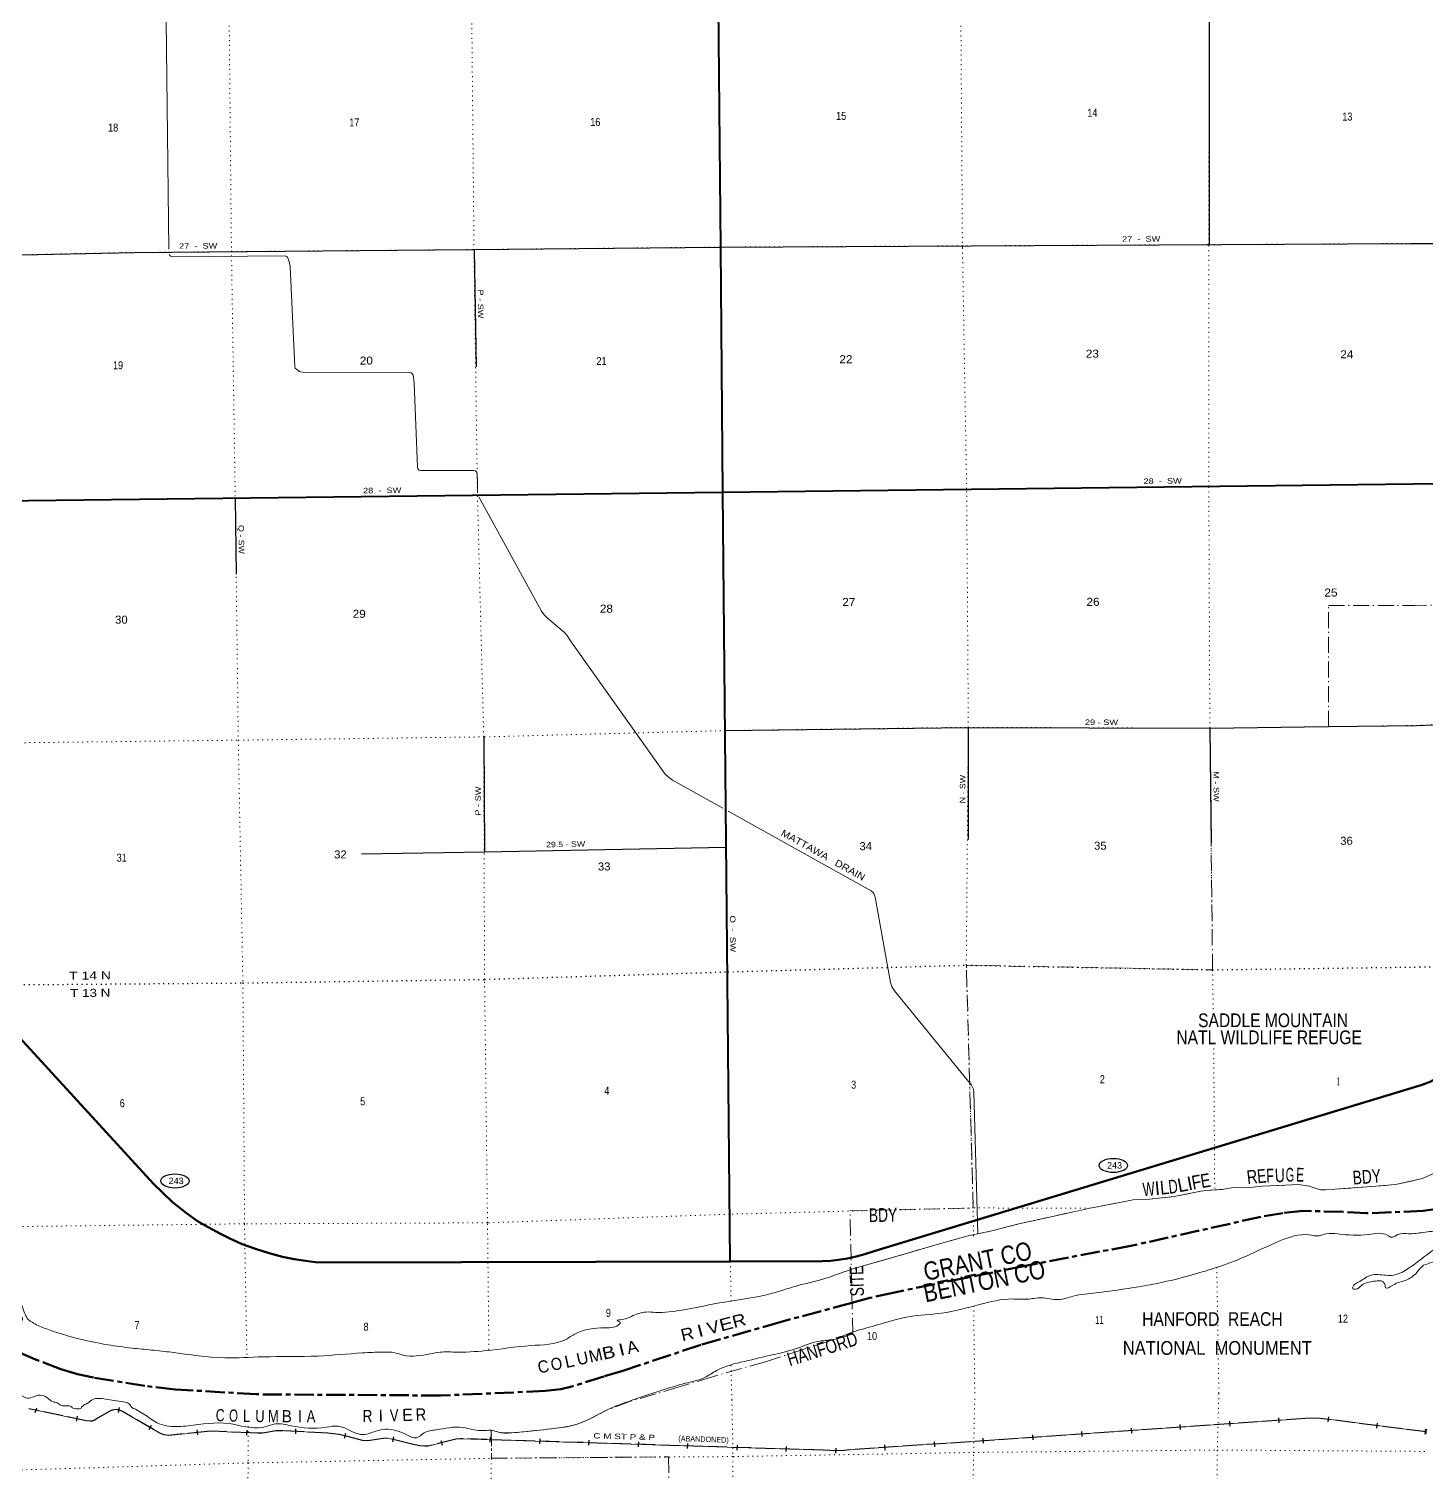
# Model space of a CAD drawing. Header units: feet. Extents: x 250644 to 505285, y -364975 to -177792.
# Drawn here: x 284660 to 315203, y -320240 to -288674 of the extents above; entities that cross this region are included whole.
import ezdxf
from ezdxf.enums import TextEntityAlignment as Align

# ---------------------------------------------------------------- set-up
doc = ezdxf.new("R2010")
doc.units = ezdxf.units.FT
doc.header["$LTSCALE"] = 70
for name, pattern in [('DOT_DASHED', [7.7, 5, -1.2, 0.3, -1.2]), ('DOTTED', [1.5, 0.3, -1.2]), ('LONG_DASH_SHORT_DASH', [9.9, 6, -1.2, 1.5, -1.2]), ('LONG_DASHED', [7.5, 6, -1.5])]:
    doc.linetypes.add(name, pattern=pattern)
for name, color, linetype, lineweight in [('11', 7, 'LONG_DASH_SHORT_DASH', 60), ('17', 7, 'Continuous', 25), ('23', 7, 'Continuous', 70), ('26', 7, 'Continuous', 40), ('29', 7, 'Continuous', 25), ('34', 7, 'Continuous', 25), ('39', 7, 'Continuous', 13), ('44', 7, 'DOT_DASHED', 13), ('6', 7, 'DOTTED', 25), ('63', 7, 'Continuous', 25), ('7', 7, 'DOTTED', 13)]:
    doc.layers.add(name, color=color, linetype=linetype, lineweight=lineweight)
for name, color, linetype in [('12', 7, 'Continuous'), ('27', 7, 'Continuous'), ('30', 7, 'Continuous'), ('41', 7, 'Continuous')]:
    doc.layers.add(name, color=color, linetype=linetype)

msp = doc.modelspace()

# ---------------------------------------------------------------- linework, layer by layer
at = {"layer": '11'}
for points in [[(315135.73, -314526.36), (313900.59, -314578.55), (313387.96, -314549.97), (312517.84, -314524.63), (312074.71, -314575.24), (311593.84, -314654.48), (308745.27, -315293.83), (308066.23, -315418.08), (306411.81, -315734.6), (305146.32, -315988.29), (303582.19, -316308.44), (303043.97, -316430.2), (302649.05, -316536.71)], [(315135.73, -314526.36), (315690.71, -314444.38)], [(302649.05, -316536.71), (301107.95, -316952.36), (299347.61, -317456.97), (297642.88, -318025.4), (297228.95, -318147.78), (296530.06, -318367.54), (296285.97, -318423.05), (295954.27, -318465.26), (293657.93, -318565.1), (289634.27, -318537.86), (287855, -318429.59), (287196.11, -318353.67), (286075.48, -318170.48), (285720.43, -318098.32), (285355.57, -317984.95), (284806.04, -317774.43), (283652.82, -317277.98)]]:
    msp.add_lwpolyline(points, dxfattribs=at)
at = {"layer": '17'}
for centre in [(308366.32, -313532.08), (287853.92, -313871.88)]:
    msp.add_ellipse(centre, major_axis=(309.24, -1), ratio=0.500121, dxfattribs=at)
at = {"layer": '23'}
for points in [[(299984.45, -315634.21), (291185.43, -315655.54), (290926.29, -315646.83), (290704.81, -315618.47), (290460.29, -315580.21), (290205.09, -315530.25), (289911.06, -315452.54), (289617.03, -315358.17), (289323.01, -315252.7), (289038.19, -315123.52), (288845.9, -315030.65), (288578.63, -314885.61), (288346.61, -314753.1), (288103.98, -314579.74), (287802.97, -314333.49), (287383.18, -313936.58), (283893.05, -310130.47)], [(315097.86, -311773.38), (315304.87, -311693.73), (315783.72, -311419.92), (316041.16, -311249.98)], [(315097.86, -311773.38), (314974.24, -311813.52), (303162.96, -315401.74), (302935.7, -315470.58), (302745.02, -315524.17), (302558.45, -315567.73), (302352.45, -315598.11), (302189.53, -315617.69), (302001.41, -315629.32), (299984.45, -315634.21)]]:
    msp.add_lwpolyline(points, dxfattribs=at)
at = {"layer": '26'}
msp.add_line((314917.02, -298627.3), (315776.63, -298616.59), dxfattribs=at)
for points in [[(299616.48, -277589.39), (299731.22, -288161.33), (299731.22, -288161.33), (299780.84, -293447.73)], [(299780.84, -293447.73), (299825.85, -298808.7), (299984.45, -315634.21)], [(283426.1, -299005.83), (299825.85, -298808.7), (314917.02, -298627.3)]]:
    msp.add_lwpolyline(points, dxfattribs=at)
at = {"layer": '29'}
for p, q in [((294391.14, -293503.65), (294437.06, -296063.77)), ((299780.84, -293447.73), (314844.68, -293368.76)), ((314844.68, -293368.76), (315790.53, -293369.44)), ((289171.73, -298937.45), (289191.93, -300599.36)), ((305195.94, -303950.62), (305189.58, -306405.32)), ((310475.27, -303971.64), (310505.58, -306485.69)), ((314989.7, -303910.44), (315736.18, -303882.83)), ((294605.45, -304158.83), (294623.24, -306672.16))]:
    msp.add_line(p, q, dxfattribs=at)
for points in [[(310480.51, -282858.25), (310463.05, -288112.42), (310457.48, -293391.76)], [(283783.92, -293630.93), (286962.53, -293563.05), (294365.32, -293501), (299780.84, -293447.73)], [(299879.16, -304023.3), (305195.94, -303950.62), (310480.48, -303971.2), (313060.49, -303935.63), (314989.7, -303910.44)], [(291930.68, -306719.06), (294621.11, -306672.2), (299899, -306568.91)]]:
    msp.add_lwpolyline(points, dxfattribs=at)
at = {"layer": '34', "lineweight": 13}
for points in [[(286622.17, -318878.58), (286602.22, -318874.89), (286587.08, -318873.2), (286571.66, -318872.63), (286511.68, -318877.16), (286486.78, -318881.69), (286461.88, -318888.48), (286412.09, -318912.26), (286177.68, -319050.68), (286105.39, -319097.95), (286083.7, -319110.8), (286044.98, -319125.42), (286004.23, -319126.55), (285914.84, -319118.15), (284670.37, -318856.78)], [(315202.24, -319361.01), (312952.79, -319070.16), (312800.62, -319056.34), (312566.22, -319066.98), (302485.46, -319762.93), (302311.14, -319771.96), (302022.4, -319760.71), (294091.33, -319509.1), (293990.19, -319518.32), (293383.55, -319672.32), (293314.4, -319673.27), (293206.99, -319663.25), (293005.65, -319616.97), (292500.79, -319496.94), (292410.2, -319500.2), (292061.61, -319554.55), (291953.85, -319545.91), (291654.85, -319465.42), (291441.38, -319418.68), (291192.79, -319384.96), (290214.52, -319332.62), (290064.77, -319334.91), (289767.48, -319384.77), (289662.2, -319386.98), (289505.7, -319380.03), (288659.72, -319344.5), (288557.56, -319350.74), (287715.51, -319436.79), (287617.37, -319424.04), (287540.41, -319392.33), (287381.97, -319306.28), (286795.74, -318962.08), (286719.92, -318921.32), (286676.91, -318898.67), (286622.34, -318878.63)]]:
    msp.add_lwpolyline(points, dxfattribs=at)
at = {"layer": '39'}
for points in [[(286949.97, -288361.67), (286952.98, -288381.3), (287614.15, -288376.4), (287638.64, -288400.9), (287660.47, -288491.98), (287718.76, -293489.98)], [(287729.27, -293611.49), (287746.37, -293639.45), (287796.77, -293660.14), (290261.25, -293636.99), (290290.64, -293651.69), (290310.23, -293666.39), (290349.99, -293762.52), (290372.75, -293868.68), (290472.69, -296065.65), (290484.72, -296096.41), (290517.29, -296127.6), (290577.78, -296165.01), (290599.82, -296172.36), (290646.24, -296179.13), (292959.7, -296186.39), (293015.53, -296200.55), (293052.26, -296234.85), (293069.4, -296274.05), (293083.75, -296422.39), (293153.36, -298262.63), (293161.23, -298286.92), (293175.92, -298311.42), (293193.06, -298323.67), (293230.17, -298334.45), (294325.56, -298331.34), (294382.55, -298334.08), (294419.9, -298343.27), (294443.77, -298359.81), (294456.01, -298384.31), (294461.1, -298425.26), (294463.98, -298549.09), (294466.25, -298811.93)], [(294495.97, -298909.12), (295865.98, -301407.8), (295921.02, -301488.13), (295999.6, -301563.56), (296369.35, -301878.62), (296423.03, -301936.53), (296517.3, -302078.43), (298569.17, -304978.06), (298624.52, -305026.29), (298726.71, -305103.64), (299828.3, -305718.54)], [(299947.42, -305785.03), (303068.96, -307527.45), (303109.54, -307553.73), (303131.58, -307583.14), (303160.27, -307667.37), (303491.29, -309528.44), (303522.17, -309618.08), (303580.86, -309712.48), (305265.78, -311773.74), (305309.81, -311864.99), (305319.61, -311938.5), (305406.54, -315027.07)], [(315125.97, -313816.52), (315576.53, -313613.87), (315915.02, -313443.33), (316180.09, -313325.79), (316410.95, -313202.69), (316936.2, -312913.61), (317359.48, -312649.87), (317954.24, -312191.69), (318216.75, -312040.15), (318594.82, -311835.06), (319088.96, -311484.3), (319282.7, -311301.59), (319404.61, -311267.99), (319504.36, -311207.04)], [(302639.82, -315803.85), (303792.32, -315473.1), (304563.05, -315244.39), (305193.77, -315074.19), (305706.58, -314964.42), (306299.31, -314810.35), (307006.39, -314653.91), (307857.71, -314466.97), (308615.02, -314318.36), (308800.1, -314285), (309158.39, -314266.54), (309695.74, -314214.74), (310278.92, -314098.74), (310394.98, -314082.34), (310784.02, -314053.04), (310948.31, -314020.48), (311080.38, -314010.78), (311277.4, -314023.4), (311620.22, -313984.24), (312113.69, -313966.61), (312420.58, -313951.59), (312647.58, -313984.87), (312893.01, -314064.13), (313003.88, -314067.69), (313197.92, -314053.12), (314304.88, -313969.42), (314571.56, -313944.53), (315125.97, -313816.52)]]:
    msp.add_lwpolyline(points, dxfattribs=at)
for points in [[(315149.49, -315715.56), (315511.39, -315549.97), (315707.81, -315380.55), (316014.84, -315219.63), (316504.08, -314879.45), (316793.88, -314777.01), (317550.47, -314449.18), (318619.6, -313785.62), (319716.21, -313077.51), (319964.35, -312873.22), (320245.44, -312724.72), (320705.34, -312439.17), (321049.34, -312195.39), (321126.12, -312087.88), (321295.1, -312103.61), (321377.44, -311963.89), (321572.09, -311949.14), (321980.5, -311714.51), (322753.28, -311394.48), (322798.28, -311311.52), (323014.29, -311246.25), (324511.45, -310869.97), (324959.07, -310707.1), (325134.68, -310626.33), (325463.19, -310561.51), (325710.49, -310576.15), (326108.43, -310450.12), (326428.61, -310365.34), (327141.06, -310317.27), (327745.69, -310314.89), (328147.38, -310309.31), (329298.6, -310319.41), (329963.28, -310440.72), (330942.01, -310607.86), (331897.6, -310841.6), (332534.92, -311015.5), (333352.92, -311319.44), (333641.85, -311433.91), (333944.48, -311524.1), (334629.43, -311934.32), (335128.4, -312126.2), (335587.2, -312318.65), (335943.48, -312506.5), (335962, -312536.37), (336020.77, -312571.7), (336096.86, -312554.58), (336141.77, -312604.16), (336274.74, -312630.43), (336315.84, -312694.12), (336416.49, -312708.79), (336427.35, -312764.87), (336686.67, -312777.33), (337033.85, -312891), (337207.07, -313061.31), (337219.15, -313201.72), (337431.76, -313178.68), (337511.86, -313300.08), (337707.96, -313385.72), (337859.7, -313459.93), (338055.57, -313529.5), (338570.14, -313550.47), (338677.99, -313506.79), (338847.54, -313562.68), (339205.16, -313565.74), (339484.16, -313549.81), (339645.45, -313589.74), (339689.09, -313689.55), (339837.77, -313691.5), (339911.27, -313634.25), (339923.55, -313511.57), (340026.33, -313395.67), (340350.33, -313296.77), (340644.37, -313210.34), (340929.31, -313188.31), (341362.15, -313114.01), (341778.42, -313005.79), (342364.62, -312841), (342600.74, -312777.46), (343116.3, -312589.55), (343627.38, -312369.56), (344435.67, -312143.43), (344906.84, -312080.65), (345340.64, -311934.04), (345836.02, -311740.38), (346160.55, -311677.62), (346442.46, -311585.34), (346596.12, -311514.92)], [(297772.68, -318692.11), (298479.19, -318455.85), (299008.83, -318296.99), (299434.16, -318170.7), (299694.5, -318017.11), (300304.29, -317817.78), (300928.47, -317670.51), (301416.1, -317543.93), (301939.65, -317375.08), (302283.06, -317329.37), (302461.5, -317256.36), (303183.67, -317028.43), (303890, -316840.68), (304611.08, -316763.14), (305438.01, -316574.83), (306158.82, -316453.17), (306482.45, -316457.68), (306793.8, -316428.16), (307161.84, -316464.54), (307491.03, -316392.83), (307991.02, -316316.32), (308924.83, -316185.65), (309416.69, -316093.13), (310375.89, -315842.05), (311007.69, -315626.58), (312003.9, -315184.85), (312642.23, -315051.55), (312863.45, -315072.58), (313017.94, -315027.75), (313275.23, -315030.56), (313946.61, -315041.46), (314362.78, -315061.58), (314445.44, -315103.3), (314583.77, -315044.51), (314818.81, -315025.37), (315142.28, -314997.88)], [(315142.28, -314997.88), (315489.11, -314983.93), (315596.26, -315030.64), (315637.27, -315088.31), (315610.2, -315160.99), (315479.51, -315291.34), (315149.37, -315540.01)], [(315149.37, -315540.01), (314857.48, -315757), (314550.96, -315918.82), (314317.91, -315935.95), (314004.32, -315929.39), (313753.94, -316068.9), (313597.95, -316195.94), (313594.07, -316218.01), (313662.54, -316239.75), (313788.65, -316156.96), (314029.33, -316073.63), (314270.59, -316084.54), (314305.17, -316152.55), (314315.57, -316208.64), (314473.99, -316149.75), (314764.75, -316040.13), (315002.9, -315872.61), (315058.73, -315800.17), (315149.49, -315715.56)], [(283645.12, -316739.14), (283969.23, -316759.12), (284466.67, -316921.21), (284510.89, -316921.01), (284518.66, -316876.86), (284481.85, -316774.78), (284466.94, -316638.51), (284443.74, -316460.18), (284523.18, -316632.23), (284645.41, -316898.32), (284762.5, -316981.99), (285028.54, -317101.04), (285664.9, -317300.58), (286383.39, -317453.62), (286912.45, -317527.34), (287340.82, -317569.45), (287779.29, -317619.54), (288945.77, -317738.4), (289775.74, -317718.5), (290977.56, -317700.86), (291951.95, -317632.16), (292385.98, -317614.1), (292663.45, -317630.85), (292840.63, -317680.15), (293435.4, -317653.32), (293652.24, -317616.21), (293963.77, -317614.76), (294646.95, -317583.51), (295631.12, -317472.66), (296398.08, -317336.75), (296608.36, -317213.47), (297250.74, -317084.16), (297581.8, -316990.39), (297589.76, -316978.32), (297521.08, -316922.51), (297585.31, -316908.17), (297830.06, -316832.85), (298153.08, -316739.11), (298360.14, -316746.17), (298936.68, -316695.36), (299874.23, -316520.57), (300912.18, -316329.27), (301411.71, -316176.57), (302077.92, -316001.03), (302420.88, -315881.14), (302639.82, -315803.85)], [(283661.96, -318046.39), (283908.68, -318026.54), (284126.2, -318099.71), (284198.71, -318123.43), (284293.38, -318157.08), (284303.65, -318193.12), (284197.12, -318191.61), (284062.47, -318194.24), (284006.46, -318238.61), (284131.57, -318318.23), (284323.32, -318449.66), (284458.51, -318535.25), (284563.44, -318602.92), (284702.21, -318616.31), (284860.63, -318557.43), (285053.89, -318608.66), (285189.13, -318702.26), (285281.72, -318723.88), (285356.42, -318777.67), (285491.14, -318787.07), (285565.57, -318796.74), (285624.75, -318843.38)], [(285799.84, -318839.7), (285860.9, -318775.32), (285947.04, -318728.8), (286057.11, -318652.1), (286334.42, -318642.79), (286726.74, -318705.12), (286837.49, -318738.69), (286911.03, -318826.85)], [(297772.68, -318692.11), (297368.87, -318847.43), (296970.2, -319053.83), (296533.56, -319223.77), (296081.52, -319293.61), (295391.97, -319366.44), (294922.88, -319364.29), (294763.26, -319320.16)], [(285624.75, -318843.38), (285687.82, -318857.06), (285762.52, -318852.53), (285799.84, -318839.7)], [(294763.44, -319320.21), (294390.78, -319316.81), (294140.43, -319261.78), (293561.34, -319315.17), (293302.53, -319382.59), (293136.84, -319488.97), (292904.36, -319415.66), (292449.93, -319303.02), (292203.01, -319356.26), (291998.49, -319418.99), (291648.85, -319315.06), (291424.35, -319235.64), (291158.92, -319259.03), (290391.17, -319226.72), (290051.62, -319185.96), (289763.86, -319262.47), (289036, -319177.32), (288142.81, -319226.62), (287720.14, -319233.93), (287506.07, -319182.45), (287212.96, -318994.64), (286910.74, -318826.5)]]:
    msp.add_spline(points, degree=3, dxfattribs=at)
at = {"layer": '44'}
for points in [[(346044.87, -274279.41), (344501.74, -274334.67), (344571.91, -276950.34), (342003.39, -277000.03), (342004.06, -279591.02), (339378.64, -279622.93), (339346.77, -282343.8), (336740.16, -282401.54), (336776.31, -284985.97), (334054.77, -285072.61), (334073.77, -287710.62), (328846.21, -287869.62), (328875.66, -290454.93), (323617.04, -290611.39), (323611.39, -293254.45), (320976.05, -293300.03), (320980.39, -295939.83), (318317.07, -295974.31), (318330.7, -298584.74), (315775.4, -298619.04), (315752.72, -301268.1), (314953.61, -301287.98)], [(302671.09, -317217.42), (302609.47, -314524.3), (305302.57, -314462.68), (305153.94, -309152.53), (305538.44, -309162.33), (310535.77, -309253.71), (310475.27, -303971.64), (313066.44, -303936.55), (313066.4, -301283.52), (314953.61, -301287.98)], [(315125.97, -313816.52), (315576.53, -313613.87), (315915.02, -313443.33), (316180.09, -313325.79), (316410.95, -313202.69), (316936.2, -312913.61), (317359.48, -312649.87), (317954.24, -312191.69), (318216.75, -312040.15), (318594.82, -311835.06), (319088.96, -311484.3), (319282.7, -311301.59), (319404.61, -311267.99), (319504.36, -311207.04)], [(302639.82, -315803.85), (303792.32, -315473.1), (304563.05, -315244.39), (305193.77, -315074.19), (305706.58, -314964.42), (306299.31, -314810.35), (307006.39, -314653.91), (307857.71, -314466.97), (308615.02, -314318.36), (308800.1, -314285), (309158.39, -314266.54), (309695.74, -314214.74), (310278.92, -314098.74), (310394.98, -314082.34), (310784.02, -314053.04), (310948.31, -314020.48), (311080.38, -314010.78), (311277.4, -314023.4), (311620.22, -313984.24), (312113.69, -313966.61), (312420.58, -313951.59), (312647.58, -313984.87), (312893.01, -314064.13), (313003.88, -314067.69), (313197.92, -314053.12), (314304.88, -313969.42), (314571.56, -313944.53), (315125.97, -313816.52)], [(302671.09, -317217.42), (301602.32, -317551.61), (300759.92, -317826.4), (299607.09, -318152.66), (298872.86, -318377.39), (297814, -318688.43)], [(297814, -318688.43), (297272.68, -318890.45), (296943.32, -319067.09), (296759.96, -319148.62), (296621.86, -319198.46), (296473.6, -319235.82), (296302.7, -319266.4), (295899.77, -319316.22), (295141.44, -319386.43), (295058.81, -319385.3), (294985.24, -319377.38), (294767.93, -319321.89), (294773.37, -319937.79), (298645.72, -319904.95), (298657.55, -321299.65)]]:
    msp.add_lwpolyline(points, dxfattribs=at)
at = {"layer": '6'}
for points in [[(315062.33, -309191.1), (315818.89, -309191.34), (321132.43, -309061.24), (323828.63, -308970.08)], [(283557.76, -309599.96), (284027.95, -309582.67), (289338.35, -309541.01), (294621.09, -309463.75), (299940.42, -309298.78), (305151.19, -309152.1), (310535.77, -309253.71), (315062.33, -309191.1)]]:
    msp.add_lwpolyline(points, dxfattribs=at)
at = {"layer": '63'}
for p, q in [((284823.93, -318838.92), (284788.19, -318943.59)), ((285718.93, -319016.86), (285696.2, -319125.11)), ((286630.82, -318825.77), (286610.7, -318934.54)), ((310904.99, -319128.04), (310912.61, -319238.39)), ((311974.48, -319051.59), (311982.1, -319161.94)), ((313067.83, -319031.09), (313053.64, -319140.79)), ((287336, -319217.25), (287280, -319312.63)), ((288331.56, -319317.43), (288342.8, -319427.47)), ((289423.29, -319323.02), (289418.65, -319433.53)), ((290491.44, -319291.25), (290485.53, -319401.7)), ((291579.39, -319394.13), (291555.73, -319502.18)), ((306599.24, -319425.3), (306606.86, -319535.64)), ((307668.73, -319348.85), (307676.34, -319459.19)), ((308752.12, -319276.67), (308759.74, -319387.02)), ((309821.6, -319200.22), (309829.22, -319310.57)), ((314131.52, -319165.99), (314117.33, -319275.69)), ((315189.9, -319303.28), (315175.72, -319412.98)), ((315198.94, -319412.66), (315213.02, -319302.95)), ((292632.51, -319470.58), (292606.92, -319578.19)), ((293666.28, -319545.35), (293693.5, -319652.56)), ((294742.83, -319473.63), (294739.33, -319584.18)), ((295827.99, -319510.67), (295824.49, -319621.22)), ((296899.75, -319542.06), (296896.24, -319652.61)), ((297984.91, -319579.1), (297981.4, -319689.65)), ((299056.66, -319610.48), (299053.16, -319721.04)), ((300141.82, -319647.52), (300138.32, -319758.08)), ((301213.58, -319678.91), (301210.07, -319789.47)), ((302299.06, -319717.95), (302294.75, -319828.47)), ((303362.98, -319646.11), (303370.59, -319756.45)), ((304446.37, -319573.93), (304453.98, -319684.27)), ((305515.85, -319497.48), (305523.47, -319607.82))]:
    msp.add_line(p, q, dxfattribs=at)
at = {"layer": '63', "linetype": 'LONG_DASHED'}
for points in [[(286621.97, -318879.66), (286602.06, -318875.98), (286587, -318874.3), (286571.68, -318873.73), (286511.82, -318878.25), (286487.02, -318882.76), (286462.26, -318889.52), (286412.61, -318913.23), (286178.26, -319051.61), (286105.97, -319098.88), (286084.18, -319111.8), (286045.2, -319126.51), (286004.19, -319127.65), (285914.67, -319119.24), (284662.39, -318853.08)], [(315202.1, -319362.1), (312952.67, -319071.25), (312800.6, -319057.44), (312566.28, -319068.08), (302485.53, -319764.03), (302311.15, -319773.06), (302022.36, -319761.81), (294091.36, -319510.2), (293990.38, -319519.41), (293383.69, -319673.42), (293314.36, -319674.37), (293206.81, -319664.34), (293005.4, -319618.04), (292500.68, -319498.04), (292410.3, -319501.3), (292061.65, -319555.66), (291953.66, -319547), (291654.59, -319466.49), (291441.19, -319419.76), (291192.69, -319386.06), (290214.5, -319333.72), (290064.87, -319336.01), (289767.58, -319385.87), (289662.19, -319388.08), (289505.65, -319381.13), (288659.73, -319345.6), (288557.65, -319351.84), (287715.49, -319437.9), (287617.08, -319425.11), (287539.94, -319393.32), (287381.43, -319307.24), (286795.2, -318963.04), (286719.4, -318922.29), (286676.46, -318899.68), (286621.96, -318879.66)]]:
    msp.add_lwpolyline(points, dxfattribs=at)
at = {"layer": '7'}
for p, q in [((310560.55, -310973.81), (310582.25, -314068.24)), ((310627.99, -315761.69), (310672.75, -318517.69)), ((305313.38, -316601.66), (305337.67, -318589.41)), ((300006.56, -317904.02), (300028.03, -318659.54))]:
    msp.add_line(p, q, dxfattribs=at)
for points in [[(288732.75, -273044.6), (288875.5, -277630.5), (288933.63, -282922.79), (289037.07, -288289.65), (289088.47, -293527.19), (289170.5, -298876.83), (289237.48, -304231.06), (289338.35, -309541.01), (289374.7, -314817.17), (289425.02, -317730.8)], [(294715.96, -317563.54), (294685.88, -314787.91), (294621.09, -309463.75), (294602.65, -304159.42), (294464.92, -298823.28), (294390.52, -293511), (294339.89, -288173.23), (294297.37, -282875.04), (294255.78, -277593.87), (294166.11, -272975.36)], [(299563.61, -272906.36), (299617.78, -277557.78), (299672.25, -282824.22), (299732.87, -288199.7), (299779.99, -293475.9), (299820.82, -298792.09), (299874.9, -304011.69), (299923.28, -309320.83), (299974.09, -314587.72), (300009.78, -316507.33)], [(310439.49, -272760.23), (310458.22, -277536.95), (310480.51, -282858.25), (310460.45, -288110.62), (310455.08, -293411.68), (310453.23, -298691.93), (310475.27, -303971.64), (310535.77, -309253.71), (310550.21, -310255.87)], [(305312.36, -315076.3), (305300.55, -314460.68), (305151.19, -309152.1), (305195.94, -303950.62), (305159.42, -298733.22), (305067.33, -293458.72), (305031.14, -288151.42), (305093.89, -282839.86), (305039.67, -277950.81)], [(314844.68, -293368.76), (315787.67, -293367.5), (320988.13, -293301.87), (326259.76, -293190.43), (331522.8, -293040.95), (336832.03, -292890.83), (339240.64, -292870.15)], [(283360.44, -293661.61), (283783.92, -293630.93), (286673.19, -293569), (289090.92, -293546.8), (294382.59, -293501.51), (299794.69, -293447.72), (305056.85, -293420.39), (310458.76, -293393.3), (314844.68, -293368.76)], [(346405.97, -298142.23), (342184.13, -298186.71), (336901.41, -298226), (332306.33, -298301.54), (331601.67, -298318.7), (326277.67, -298439.96), (320975.63, -298531.74), (315771.73, -298617.81), (314917.02, -298627.3)], [(314917.02, -298627.3), (310458.74, -298682.13), (305147.96, -298744.7), (299825.9, -298809.65), (294473.82, -298871.98), (289171.73, -298937.45), (283860.17, -299003.78), (283426.1, -299005.83)], [(314989.7, -303910.44), (315733.72, -303882.83), (320999.66, -303787.2), (326329.88, -303699.05), (331662.02, -303604.85), (337004.64, -303540.62), (342250.71, -303467.69), (346485.95, -303427.68)], [(283492.31, -304312.83), (283937.93, -304294.43), (289237.48, -304231.06), (294620.74, -304159.34), (299872.97, -304022.06), (305195.94, -303950.62), (310475.27, -303971.64), (314989.7, -303910.44)], [(307863.08, -314465.92), (305302.57, -314462.68), (299975.97, -314598.31), (294685.88, -314787.91), (289374.66, -314809.15), (284247.23, -314870.85)], [(300028.03, -318659.54), (300053.36, -319899.71), (299965.13, -325187.36), (299823.02, -330737.38), (299946.68, -336022.85), (300040.94, -341216.43)], [(305387.78, -341198.06), (305265.97, -335917.17), (305141.97, -330600.52), (305241.44, -325135.75), (305310.59, -319815.78), (305337.67, -318589.41)], [(310672.75, -318517.69), (310638.62, -319757.03), (310579.69, -325088.92), (310494.57, -330419.12), (310517.17, -335828.21), (310755.71, -341124.28)], [(289452.61, -319235.77), (289455.96, -320038.52), (289338.35, -325501.51), (289198.67, -330816.36), (289147.29, -336110.04), (289137.05, -341471.4)], [(294760.99, -341410.96), (294644.55, -336061.21), (294587.74, -330806.99), (294680.85, -325318.23), (294769.55, -319953.88), (294772.31, -319330.89)], [(284185.63, -320202.3), (289455.96, -320038.52), (294773.37, -319937.79), (300053.36, -319899.71), (305308.5, -319809.78), (310638.62, -319757.03), (315208.1, -319786.89)]]:
    msp.add_lwpolyline(points, dxfattribs=at)

# ---------------------------------------------------------------- texts
at = {"layer": '12', "width": 0.85}
for s, p in [('GRANT CO', (304263.15, -316061.44)), ('BENTON CO', (304259.79, -316529.92))]:
    msp.add_text(s, height=400, rotation=11.568, dxfattribs=at).set_placement(p)
at = {"layer": '17', "width": 1.05}
for p in [(308392.36, -313600.39), (287879.97, -313940.19)]:
    msp.add_text('243', height=140, dxfattribs=at).set_placement(p, align=Align.CENTER)
at = {"layer": '27'}
for s, rotation, width, p in [('28  -  SW', 0.689, 1.25, (309026.77, -298628.1)), ('28  -  SW', 0.689, 1.25, (291966.25, -298833.17)), ('O  -  SW', 270.526, 1.3, (299985.01, -308066.82))]:
    msp.add_text(s, height=120, rotation=rotation, dxfattribs=dict(at, width=width)).set_placement(p)
at = {"layer": '30'}
for s, rotation, width, p in [('27  -  SW', 0.3, 1.25, (308556.48, -293331.72)), ('27  -  SW', 0.48, 1.25, (287943.86, -293484.82)), ('P - SW', 270.408, 1.25, (294473.66, -294374.06)), ('Q - SW', 270.702, 1.2, (289242.25, -299526.65)), ('29 - SW', 359.856, 1.25, (307744.84, -303898.48)), ('M - SW', 270.279, 1.25, (310554.51, -304909.27)), ('N - SW', 89.438, 1.2, (305127.35, -305612.98)), ('P - SW', 89.583, 1.25, (294536.58, -305881.1)), ('29.5 - SW', 1.121, 1.2, (295966.58, -306575.86))]:
    msp.add_text(s, height=120, rotation=rotation, dxfattribs=dict(at, width=width)).set_placement(p)
at = {"layer": '41', "width": 1.15}
msp.add_text('MATTAWA   DRAIN', height=150, rotation=330.83, dxfattribs=at).set_placement((301085.84, -306305.97))
at = {"layer": '41'}
for s, rotation, width, p in [('V', 14.725, 1.1, (299652.39, -317201.24)), ('E', 14.725, 1.25, (299935.58, -317126.81)), ('R', 14.725, 1.15, (300217.78, -317052.62)), ('R', 13.625, 1.1, (299084.26, -317348.29)), ('I', 14.725, 1.25, (299369.18, -317275.67)), ('B', 12.524, 1.2, (297362.23, -317753.18)), ('I', 13.625, 1.25, (297648.74, -317687.22)), ('A', 13.625, 1.05, (297884.34, -317632.96)), ('C', 11.424, 0.95, (295931.75, -318060.34)), ('O', 11.424, 0.9, (296218.76, -318002.38)), ('L', 12.524, 1.05, (296505.69, -317943.41)), ('C', 358.424, 0.75, (288838.63, -319127.63)), ('O', 358.424, 0.7, (289131.31, -319135.72)), ('L', 359.524, 0.8, (289418.92, -319143.2)), ('U', 359.524, 0.8, (289710.7, -319145.63)), ('M', 359.524, 0.8, (290004.52, -319148.05)), ('B', 359.524, 0.95, (290296.3, -319150.52)), ('A', 0.625, 0.8, (290829.71, -319151.41)), ('R', 0.625, 0.85, (292062.93, -319143.95)), ('V', 1.725, 0.8, (292649.43, -319129.07)), ('R', 1.725, 0.9, (293233.75, -319111.46))]:
    msp.add_text(s, height=266.2, rotation=rotation, dxfattribs=dict(at, width=width)).set_placement(p, align=Align.CENTER)
for s, rotation, p in [('M', 12.524, (297077.38, -317816.4)), ('U', 12.524, (296790.53, -317880.14)), ('I', 0.625, (290587.94, -319151.28)), ('I', 1.725, (292356.72, -319137.88)), ('E', 1.725, (292942.1, -319120.25))]:
    msp.add_text(s, height=266.2, rotation=rotation, dxfattribs=at).set_placement(p, align=Align.CENTER)
at = {"layer": '44'}
for s, width, p in [('SADDLE MOUNTAIN', 0.85, (310219.49, -310507.9)), ('NATL WILDLIFE REFUGE', 0.85, (309743.78, -310880.44)), ('HANFORD  REACH', 0.85, (308996.77, -317041.71)), ('NATIONAL  MONUMENT', 0.9, (308573.08, -317674.55))]:
    msp.add_text(s, height=300, dxfattribs=dict(at, width=width)).set_placement(p)
for s, rotation, width, p in [('F', 10.25, 0.85, (310210.37, -314041.71)), ('E', 9.043, 0.8, (310403.54, -314011.15)), ('R', 6.517, 0.8, (311415.74, -313929.67)), ('E', 5.517, 0.75, (311622.68, -313913.62)), ('F', 2.046, 0.7, (311799.58, -313904.75)), ('U', 2.046, 0.75, (312010.68, -313897.19)), ('G', 359.802, 0.6, (312227.29, -313886.22)), ('E', 358.659, 0.65, (312446.01, -313884.93)), ('W', 4.949, 0.7, (309151.71, -314195.63)), ('L', 5.506, 0.9, (309499.86, -314163.3)), ('D', 6.506, 0.7, (309688.94, -314142.17))]:
    msp.add_text(s, height=300, rotation=rotation, dxfattribs=dict(at, width=width)).set_placement(p, align=Align.CENTER)
for s, rotation, width, p in [('BDY', 4.324, 0.75, (313609.56, -313951.8)), ('BDY', 1.311, 0.75, (303025, -314772.63)), ('SITE', 91.585, 0.75, (302916.48, -316391.48)), ('HANFORD', 17.495, 0.8, (301292.43, -317927.09))]:
    msp.add_text(s, height=300, rotation=rotation, dxfattribs=dict(at, width=width)).set_placement(p)
for s, rotation, p in [('I', 5.506, (309341.33, -314178.58)), ('L', 11.25, (309908.91, -314100.97)), ('I', 11.25, (310065.11, -314069.91))]:
    msp.add_text(s, height=300, rotation=rotation, dxfattribs=at).set_placement(p, align=Align.CENTER)
at = {"layer": '6'}
for s, width, p in [('T 14 N', 1.3, (285541.86, -309469.68)), ('T 13 N', 1.25, (285564.47, -309849.48))]:
    msp.add_text(s, height=175, rotation=0.449, dxfattribs=dict(at, width=width)).set_placement(p)
at = {"layer": '63'}
for s, width, p in [('C M ST P & P', 1.35, (296998.43, -319501.36)), ('(ABANDONED)', 0.95, (298855.87, -319562.43))]:
    msp.add_text(s, height=120, rotation=358.183, dxfattribs=dict(at, width=width)).set_placement(p)
at = {"layer": '7'}
for s, width, p in [('17', 0.85, (291662.7, -290807.28)), ('16', 0.85, (296930.99, -290798.79)), ('15', 0.85, (302305.88, -290665.15)), ('14', 0.85, (307795.44, -290597.28)), ('13', 0.85, (313370.01, -290679.8)), ('18', 0.85, (286391.54, -290921.14)), ('23', 1.1, (307765.42, -295866.49)), ('24', 1.1, (313327.52, -295880.14)), ('19', 0.85, (286498.92, -296118)), ('20', 1.1, (291894.05, -296016.14)), ('21', 0.85, (297067.12, -296026.01)), ('22', 1.1, (302377.96, -295986.17)), ('27', 1.1, (302441.67, -301296.12)), ('26', 1.1, (307779.11, -301293.48)), ('25', 1.1, (312979.64, -301089.94)), ('29', 1.1, (291738.16, -301555.59)), ('28', 1.1, (297141.5, -301442.55)), ('30', 1.05, (286545.65, -301683.5)), ('34', 1.05, (302815.76, -306636.7)), ('35', 1.05, (307944.45, -306626.51)), ('36', 1.05, (313326.41, -306519.05)), ('31', 0.85, (286579.05, -306889.11)), ('32', 1.05, (291333.42, -306817.97)), ('33', 1.05, (297099.57, -307080.63)), ('4', 0.85, (297238.74, -311984.9)), ('3', 0.85, (302634.69, -311853.15)), ('2', 0.85, (308069.13, -311734.14)), ('1', 0.4, (313250.16, -311783.71)), ('6', 0.85, (286645.6, -312259.36)), ('5', 0.85, (291901.66, -312217.03)), ('9', 0.85, (297272.77, -316845.23)), ('11', 0.65, (307970.76, -316996.91)), ('12', 0.85, (313273.91, -316969.69)), ('7', 0.85, (286969.23, -317112.81)), ('8', 0.85, (291975.33, -317147.17)), ('10', 0.85, (302980.45, -317351.2))]:
    msp.add_text(s, height=175, dxfattribs=dict(at, width=width)).set_placement(p)

doc.saveas('drawing.dxf')
